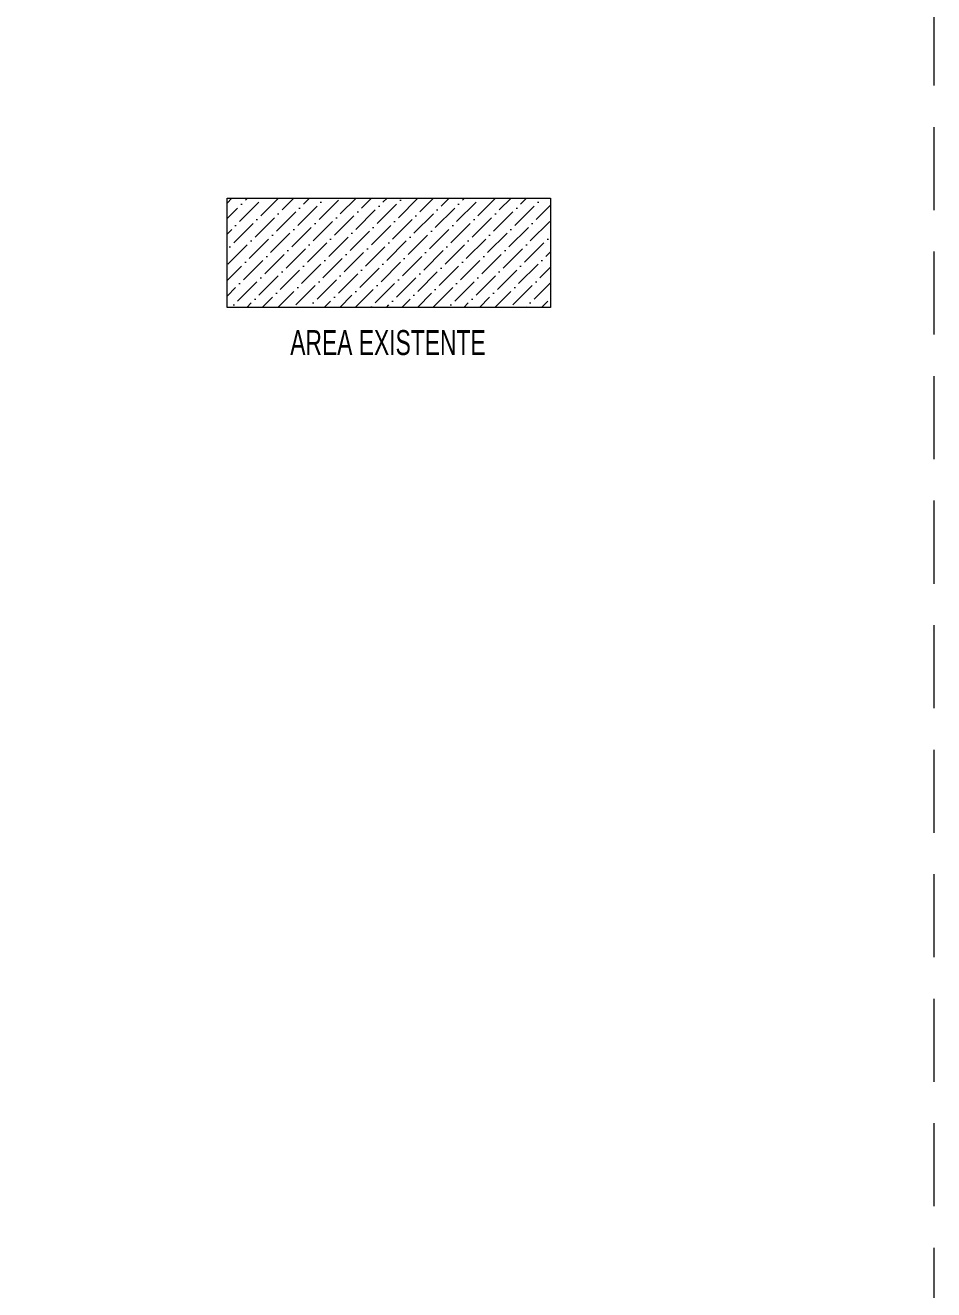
# Model space of a CAD drawing. Header units: millimetres. Extents: x 2085 to 2829, y 1347 to 1643.
# Drawn here: x 2169.91 to 2183.58, y 1421.15 to 1440.19 of the extents above; entities that cross this region are included whole.
import ezdxf

# ---------------------------------------------------------------- set-up
doc = ezdxf.new("R2010")
doc.units = ezdxf.units.MM
doc.linetypes.add('DASHED2', pattern=[0.375, 0.25, -0.125])
doc.layers.get('0').update_dxf_attribs({"color": 251, "lineweight": 9})
doc.layers.add('000 SOS 911 TEXTOS ACI', color=7, linetype='Continuous', lineweight=9)
doc.layers.add('00_Grupo3S', color=7, linetype='DASHED2', lineweight=0)
doc.styles.add('PIPE', font='ARIALN.TTF', dxfattribs={"width": 0.8})

msp = doc.modelspace()

# ---------------------------------------------------------------- hatches: boundary and pattern name
h = msp.add_hatch()
h.set_pattern_fill('ANSI36', color=4, scale=0.052)
h.set_pattern_definition([(45, (1946.7084, 1283.65783), (0.0875575, 0.32104416), [0.41275, -0.08255, 0, -0.08255])])
h.paths.add_polyline_path([(2177.814, 1437.587), (2172.945, 1437.587), (2172.945, 1435.942), (2177.814, 1435.942)])

# ---------------------------------------------------------------- linework, layer by layer
at = {"color": 4, "elevation": 0}
msp.add_lwpolyline([(2172.945, 1437.587), (2177.814, 1437.587), (2177.814, 1435.942), (2172.945, 1435.942)], close=True, dxfattribs=at)
at = {"layer": '00_Grupo3S', "color": 2, "ltscale": 5}
msp.add_lwpolyline([(2156.906, 1643.032), (2183.584, 1643.032), (2183.584, 1347.191), (2156.906, 1347.191)], close=True, dxfattribs=at)

# ---------------------------------------------------------------- texts
at = {"layer": '000 SOS 911 TEXTOS ACI', "insert": (2173.896, 1435.6, 0), "char_height": 0.3752, "attachment_point": 1, "style": 'PIPE'}
msp.add_mtext_dynamic_manual_height_columns('AREA EXISTENTE', width=3.14384, gutter_width=1.915, heights=[0], dxfattribs=at)

doc.saveas('drawing.dxf')
